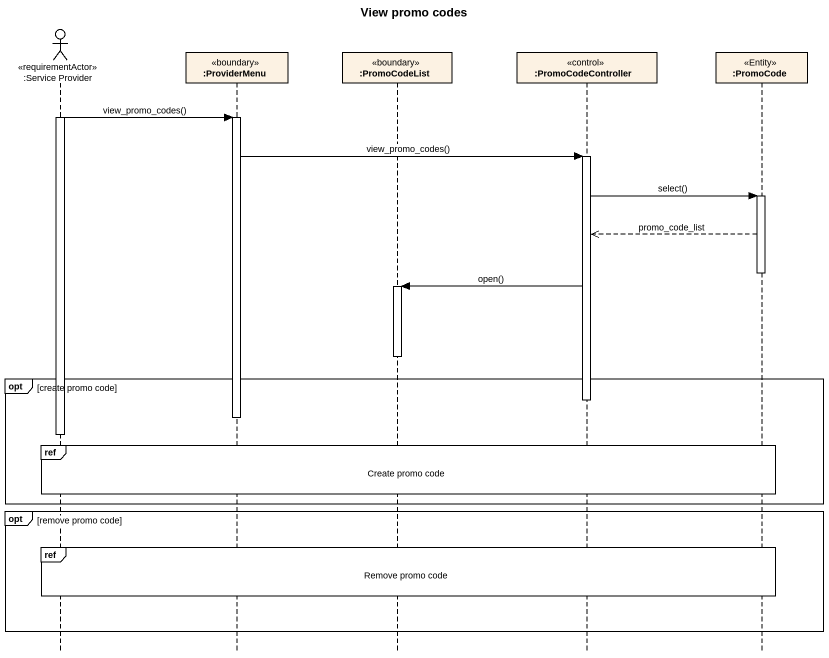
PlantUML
@startuml
title View promo codes
hide footbox
actor ":Service Provider" as Service_Provider <<requirementActor>>
participant ":ProviderMenu" as ProviderMenu <<boundary>>
participant ":PromoCodeList" as PromoCodeList <<boundary>>
participant ":PromoCodeController" as PromoCodeController <<control>>
participant ":PromoCode" as PromoCode <<Entity>>

activate Service_Provider
Service_Provider -> ProviderMenu : view_promo_codes()
activate ProviderMenu
ProviderMenu -> PromoCodeController : view_promo_codes()
activate PromoCodeController
PromoCodeController -> PromoCode : select()
activate PromoCode
PromoCode -->> PromoCodeController : promo_code_list
deactivate PromoCode
PromoCodeController -> PromoCodeList : open()
activate PromoCodeList
deactivate PromoCodeList
opt create promo code
  deactivate PromoCodeController
  deactivate ProviderMenu
  deactivate Service_Provider
  ref over Service_Provider, ProviderMenu, PromoCodeList, PromoCodeController, PromoCode : Create promo code
end
opt remove promo code
  ref over Service_Provider, ProviderMenu, PromoCodeList, PromoCodeController, PromoCode : Remove promo code
end
@enduml
